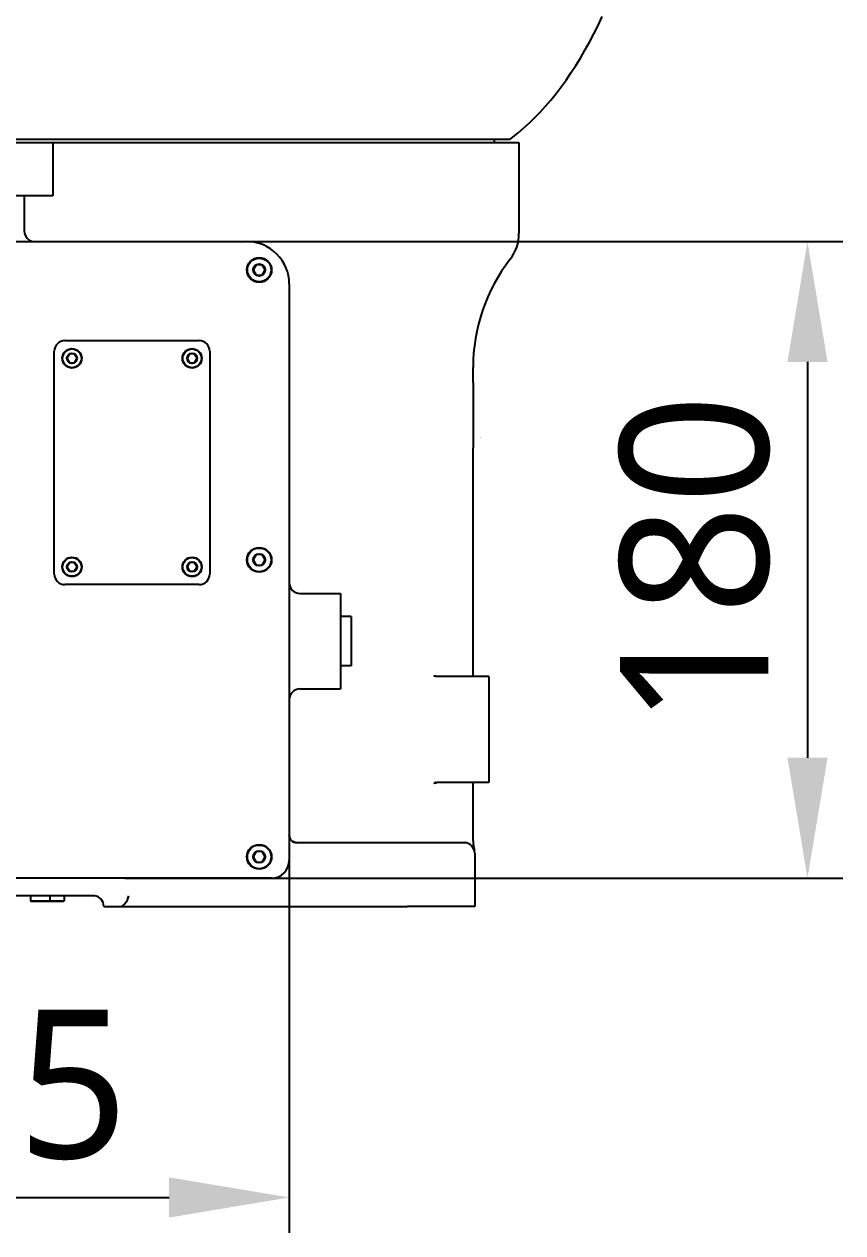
# Model space of a CAD drawing. Header units: millimetres. Extents: x 5828 to 6704, y 123 to 421.
# Drawn here: x 6351.15 to 6362.74, y 217.54 to 234.63 of the extents above; entities that cross this region are included whole.
import ezdxf

# ---------------------------------------------------------------- set-up
doc = ezdxf.new("R2010")
doc.units = ezdxf.units.MM
doc.linetypes.add('BANKLINE1', pattern=[5.5, 4, -1.5])
doc.layers.add('00_COMPONENTS', color=7, linetype='BANKLINE1')
doc.layers.add('外形图', color=7, linetype='Continuous')
doc.styles.add('微软雅黑', font='msyh.ttc', dxfattribs={"height": 2.1})
doc.dimstyles.new('尺寸标注_1_20比例', dxfattribs={"dimtxt": 2.1, "dimasz": 1.7, "dimexe": 0.5, "dimexo": 0.4, "dimgap": 0.5, "dimtad": 1, "dimdec": 1, "dimlfac": 20, "dimdsep": 46, "dimtxsty": '微软雅黑', "dimcen": 0.09, "dimadec": 0, "dimazin": 0, "dimtp": 0.01, "dimtm": 0.01, "dimtfac": 1, "dimtdec": 1, "dimtofl": 0, "dimtmove": 0, "dimatfit": 3, "dimfxl": 1, "dimtolj": 1, "dimarcsym": 0})

# ---------------------------------------------------------------- blocks, each defined once
blk = doc.blocks.new('*D1514')
at = {"layer": '00_COMPONENTS', "color": 0, "linetype": 'ByBlock', "lineweight": -2, "ltscale": 20}
for p, q in [((6352.576, 231.553), (6362.736, 231.553)), ((6362.236, 229.853), (6362.236, 224.253)), ((6352.576, 222.553), (6362.736, 222.553))]:
    blk.add_line(p, q, dxfattribs=at)
at = {"layer": '00_COMPONENTS', "color": 0}
for points in [[(6362.52, 229.853), (6361.953, 229.853), (6362.236, 231.553)], [(6361.953, 224.253), (6362.52, 224.253), (6362.236, 222.553)]]:
    blk.add_solid(points, dxfattribs=at)
at = {"layer": 'Defpoints', "color": 0}
for p in [(6352.176, 231.553), (6352.176, 222.553), (6362.236, 222.553)]:
    blk.add_point(p, dxfattribs=at)
at = {"layer": '00_COMPONENTS', "color": 0, "insert": (6360.646, 227.053), "char_height": 2.1, "attachment_point": 5, "rotation": 90, "style": '微软雅黑'}
blk.add_mtext('\\A1;180', dxfattribs=at)
blk = doc.blocks.new('*D1515')
at = {"layer": '00_COMPONENTS', "color": 0, "linetype": 'ByBlock', "lineweight": -2, "ltscale": 20}
for p, q in [((6345.654, 226.478), (6345.654, 217.536)), ((6354.904, 226.478), (6354.904, 217.536)), ((6347.354, 218.036), (6353.204, 218.036))]:
    blk.add_line(p, q, dxfattribs=at)
at = {"layer": '00_COMPONENTS', "color": 0}
for points in [[(6347.354, 218.319), (6347.354, 217.752), (6345.654, 218.036)], [(6353.204, 217.752), (6353.204, 218.319), (6354.904, 218.036)]]:
    blk.add_solid(points, dxfattribs=at)
at = {"layer": 'Defpoints', "color": 0}
for p in [(6345.654, 226.878), (6354.904, 226.878), (6354.904, 218.036)]:
    blk.add_point(p, dxfattribs=at)
at = {"layer": '00_COMPONENTS', "color": 0, "insert": (6350.279, 219.627), "char_height": 2.1, "attachment_point": 5, "style": '微软雅黑'}
blk.add_mtext('\\A1;185', dxfattribs=at)

msp = doc.modelspace()

# ---------------------------------------------------------------- linework, layer by layer
at = {"layer": '外形图', "linetype": 'Continuous'}
for p, q in [((6350.5424, 233.0027), (6355.7389, 233.0027)), ((6355.7389, 233.0027), (6358.0288, 233.0027)), ((6357.8038, 233.0027), (6357.8038, 232.9527)), ((6349.5288, 232.9527), (6358.1538, 232.9527)), ((6351.0312, 232.9527), (6358.1538, 232.9527)), ((6351.5559, 232.9527), (6351.5559, 232.2027)), ((6358.1538, 232.9527), (6358.1538, 231.6705)), ((6351.5559, 232.2027), (6351.0288, 232.2027)), ((6351.1538, 232.2027), (6351.1538, 231.7027)), ((6346.2538, 231.5527), (6354.3038, 231.5527)), ((6354.4358, 231.2272), (6354.3928, 231.1527)), ((6354.3928, 231.1527), (6354.4358, 231.0782)), ((6354.5218, 231.2272), (6354.4358, 231.2272)), ((6354.5648, 231.1527), (6354.5218, 231.2272)), ((6354.5218, 231.0782), (6354.5648, 231.1527)), ((6354.4358, 231.0782), (6354.5218, 231.0782)), ((6354.9038, 230.9527), (6354.9038, 222.8027)), ((6351.7288, 230.1527), (6353.6288, 230.1527)), ((6351.5788, 226.8527), (6351.5788, 230.0027)), ((6351.7929, 229.9648), (6351.757, 229.9027)), ((6351.757, 229.9027), (6351.7929, 229.8406)), ((6351.8646, 229.9648), (6351.7929, 229.9648)), ((6351.9005, 229.9027), (6351.8646, 229.9648)), ((6351.8646, 229.8406), (6351.9005, 229.9027)), ((6353.4929, 229.9648), (6353.457, 229.9027)), ((6353.457, 229.9027), (6353.4929, 229.8406)), ((6353.5646, 229.9648), (6353.4929, 229.9648)), ((6353.6005, 229.9027), (6353.5646, 229.9648)), ((6353.5646, 229.8406), (6353.6005, 229.9027)), ((6353.7788, 230.0027), (6353.7788, 226.8527)), ((6351.7929, 229.8406), (6351.8646, 229.8406)), ((6353.4929, 229.8406), (6353.5646, 229.8406)), ((6357.5038, 229.5611), (6357.5038, 229.7712)), ((6357.5038, 225.4027), (6357.5038, 228.6366)), ((6351.7929, 227.0148), (6351.757, 226.9527)), ((6351.8646, 227.0148), (6351.7929, 227.0148)), ((6351.9005, 226.9527), (6351.8646, 227.0148)), ((6353.4929, 227.0148), (6353.457, 226.9527)), ((6353.5646, 227.0148), (6353.4929, 227.0148)), ((6353.6005, 226.9527), (6353.5646, 227.0148)), ((6354.4358, 227.1272), (6354.3928, 227.0527)), ((6354.3928, 227.0527), (6354.4358, 226.9782)), ((6354.5218, 227.1272), (6354.4358, 227.1272)), ((6354.5648, 227.0527), (6354.5218, 227.1272)), ((6354.5218, 226.9782), (6354.5648, 227.0527)), ((6351.757, 226.9527), (6351.7929, 226.8906)), ((6351.7929, 226.8906), (6351.8646, 226.8906)), ((6351.8646, 226.8906), (6351.9005, 226.9527)), ((6353.457, 226.9527), (6353.4929, 226.8906)), ((6353.4929, 226.8906), (6353.5646, 226.8906)), ((6353.5646, 226.8906), (6353.6005, 226.9527)), ((6354.4358, 226.9782), (6354.5218, 226.9782)), ((6353.6288, 226.7027), (6351.7288, 226.7027)), ((6355.0538, 226.5777), (6355.6288, 226.5777)), ((6355.6288, 226.5776), (6355.6288, 225.2278)), ((6355.7788, 226.2527), (6355.6288, 226.2527)), ((6355.7788, 226.2527), (6355.7788, 225.5527)), ((6355.7788, 225.5527), (6355.6288, 225.5527)), ((6357.7288, 225.4027), (6356.9947, 225.4027)), ((6357.7288, 225.4027), (6357.7288, 223.9027)), ((6355.0538, 225.2277), (6355.6288, 225.2277)), ((6357.7288, 223.9027), (6356.9947, 223.9027)), ((6357.5038, 223.0906), (6357.5038, 223.9027)), ((6357.5038, 223.0828), (6357.5038, 223.0906)), ((6357.5039, 223.078), (6357.5038, 223.0828)), ((6354.4358, 222.9272), (6354.3928, 222.8527)), ((6354.5218, 222.9272), (6354.4358, 222.9272)), ((6354.5648, 222.8527), (6354.5218, 222.9272)), ((6354.9999, 223.0532), (6354.9874, 223.0552)), ((6355.0098, 223.0527), (6354.9999, 223.0532)), ((6355.4038, 223.0527), (6355.0098, 223.0527)), ((6357.3788, 223.0527), (6355.4038, 223.0527)), ((6357.5288, 222.9027), (6357.5288, 222.1527)), ((6354.3928, 222.8527), (6354.4358, 222.7782)), ((6354.4358, 222.7782), (6354.5218, 222.7782)), ((6354.5218, 222.7782), (6354.5648, 222.8527)), ((6354.6538, 222.5527), (6345.9038, 222.5527)), ((6352.1502, 222.3027), (6348.4073, 222.3027)), ((6351.2413, 222.3027), (6351.2413, 222.2327)), ((6351.2413, 222.2327), (6351.5163, 222.2327)), ((6351.2463, 222.2277), (6351.2413, 222.2327)), ((6351.2463, 222.2277), (6351.5113, 222.2277)), ((6351.5113, 222.2277), (6351.5163, 222.2327)), ((6351.5113, 222.2277), (6351.7113, 222.2277)), ((6351.5163, 222.3027), (6351.5163, 222.2327)), ((6351.5163, 222.2327), (6351.7163, 222.2327)), ((6351.7113, 222.2277), (6351.7163, 222.2327)), ((6351.7163, 222.3027), (6351.7163, 222.2327)), ((6352.2788, 222.1527), (6356.5717, 222.1527)), ((6357.5288, 222.1527), (6356.5717, 222.1527))]:
    msp.add_line(p, q, dxfattribs=at)
at = {"layer": '外形图'}
msp.add_line((6357.5038, 229.5611), (6357.5038, 228.6366), dxfattribs=at)
at = {"layer": '外形图', "linetype": 'Continuous'}
for points in [[(6358.0288, 233.0027), (6358.0651, 233.0302), (6358.1445, 233.0934), (6358.2231, 233.1604), (6358.3013, 233.2315), (6358.379, 233.3069), (6358.4556, 233.3861), (6358.531, 233.4689), (6358.6054, 233.5557), (6358.6785, 233.6461), (6358.7501, 233.7399), (6358.8204, 233.8371), (6358.8893, 233.9378), (6358.9568, 234.0419), (6359.0228, 234.1492), (6359.0874, 234.2598), (6359.1506, 234.3737), (6359.2124, 234.491), (6359.2727, 234.6113), (6359.3316, 234.735)], [(6357.6135, 228.7722), (6357.6131, 228.7723), (6357.6127, 228.7724), (6357.6123, 228.7724), (6357.6119, 228.7724)], [(6356.9933, 225.4027), (6356.9896, 225.4028), (6356.976, 225.4046), (6356.9658, 225.4073), (6356.959, 225.4101), (6356.9558, 225.4119), (6356.9559, 225.4118)], [(6356.9745, 223.9145), (6356.97, 223.9086), (6356.9621, 223.8994), (6356.957, 223.8945), (6356.9558, 223.8935), (6356.9587, 223.8951), (6356.9652, 223.8979), (6356.9752, 223.9007), (6356.9887, 223.9025), (6356.9933, 223.9027)], [(6354.9874, 223.0552), (6354.975, 223.0588), (6354.9632, 223.0639), (6354.9519, 223.0705), (6354.9413, 223.0786), (6354.9319, 223.0879), (6354.9237, 223.0982), (6354.9166, 223.1097), (6354.9111, 223.1218), (6354.9071, 223.1343), (6354.9046, 223.1474), (6354.9038, 223.1613)]]:
    msp.add_lwpolyline(points, dxfattribs=at)
for centre, radius in [((6354.4788, 231.1527), 0.175), ((6354.4788, 231.1527), 0.1675), ((6354.4788, 231.1527), 0.086), ((6351.8288, 229.9027), 0.1375), ((6351.8288, 229.9027), 0.1325), ((6351.8288, 229.9027), 0.0717), ((6353.5288, 229.9027), 0.1375), ((6353.5288, 229.9027), 0.1325), ((6353.5288, 229.9027), 0.0717), ((6354.4788, 227.0527), 0.175), ((6354.4788, 227.0527), 0.1675), ((6351.8288, 226.9527), 0.1375), ((6351.8288, 226.9527), 0.1325), ((6351.8288, 226.9527), 0.0717), ((6353.5288, 226.9527), 0.1375), ((6353.5288, 226.9527), 0.1325), ((6353.5288, 226.9527), 0.0717), ((6354.4788, 227.0527), 0.086), ((6354.4788, 222.8527), 0.175), ((6354.4788, 222.8527), 0.1675), ((6354.4788, 222.8527), 0.086)]:
    msp.add_circle(centre, radius, dxfattribs=at)
for centre, radius, start, end in [((6351.3038, 231.7027), 0.15, 180, 270), ((6357.5538, 231.6705), 0.6, 322.21567, 0), ((6354.3038, 230.9527), 0.6, 0, 90), ((6360.0038, 229.7712), 2.5, 142.21567, 180), ((6351.7288, 230.0027), 0.15, 90, 180), ((6353.6288, 230.0027), 0.15, 0, 90), ((6351.7288, 226.8527), 0.15, 180, 270), ((6353.6288, 226.8527), 0.15, 270, 0), ((6355.0538, 226.7277), 0.15, 180, 270), ((6355.0538, 225.0777), 0.15, 90, 180), ((6355.0098, 223.1588), 0.1061, 180, 270), ((6358.0738, 223.0908), 0.5701, 181.28693, 195.14045), ((6357.3788, 222.9027), 0.15, 0, 90), ((6354.6538, 222.8027), 0.25, 270, 0), ((6352.1288, 222.1527), 0.15, 0, 84)]:
    msp.add_arc(centre, radius, start, end, dxfattribs=at)
for points in [[(6352.627, 222.3027), (6352.619, 222.2623), (6352.6101, 222.2143), (6352.5771, 222.1897)], [(6352.5771, 222.1897), (6352.5609, 222.1776), (6352.5448, 222.1651), (6352.5288, 222.1527)]]:
    msp.add_open_spline(points, degree=3, dxfattribs=at)

# ---------------------------------------------------------------- dimensions: what is measured, and where the dimension line sits
at = {"layer": '00_COMPONENTS', "linetype": 'ByBlock', "ltscale": 20}
dim = msp.add_linear_dim(base=(6362.2365, 222.5527), p1=(6352.1757, 231.5527), p2=(6352.1757, 222.5527), angle=90, dimstyle='尺寸标注_1_20比例', dxfattribs=at)
dim.commit()
dim.dimension.update_dxf_attribs({"geometry": '*D1514', "text_midpoint": (6362.2365, 227.0527), "dimtype": 160})
dim = msp.add_linear_dim(base=(6354.9038, 218.0357), p1=(6345.6538, 226.8777), p2=(6354.9038, 226.8777), dimstyle='尺寸标注_1_20比例', dxfattribs=at)
dim.commit()
dim.dimension.update_dxf_attribs({"geometry": '*D1515', "text_midpoint": (6350.2788, 219.627)})

doc.saveas('drawing.dxf')
